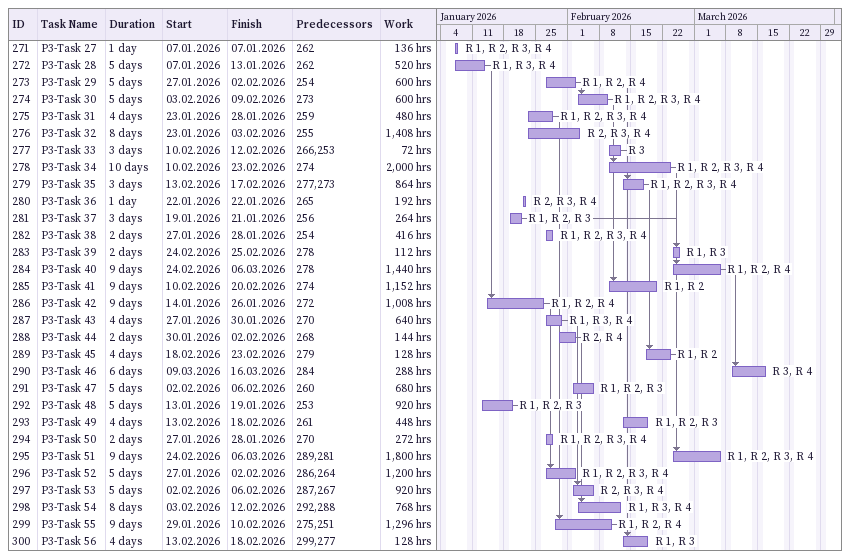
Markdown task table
| ID | Task | Duration | Start | Finish | Predecessors | Resources | Work (h) |
|---|---|---|---|---|---|---|---|
| 271 | P3-Task 27 | 1d | 2026-01-07 | 2026-01-07 | 262 | R 1, R 2, R 3, R 4 | 136 |
| 272 | P3-Task 28 | 5d | 2026-01-07 | 2026-01-13 | 262 | R 1, R 3, R 4 | 520 |
| 273 | P3-Task 29 | 5d | 2026-01-27 | 2026-02-02 | 254 | R 1, R 2, R 4 | 600 |
| 274 | P3-Task 30 | 5d | 2026-02-03 | 2026-02-09 | 273 | R 1, R 2, R 3, R 4 | 600 |
| 275 | P3-Task 31 | 4d | 2026-01-23 | 2026-01-28 | 259 | R 1, R 2, R 3, R 4 | 480 |
| 276 | P3-Task 32 | 8d | 2026-01-23 | 2026-02-03 | 255 | R 2, R 3, R 4 | 1408 |
| 277 | P3-Task 33 | 3d | 2026-02-10 | 2026-02-12 | 266, 253 | R 3 | 72 |
| 278 | P3-Task 34 | 10d | 2026-02-10 | 2026-02-23 | 274 | R 1, R 2, R 3, R 4 | 2000 |
| 279 | P3-Task 35 | 3d | 2026-02-13 | 2026-02-17 | 277, 273 | R 1, R 2, R 3, R 4 | 864 |
| 280 | P3-Task 36 | 1d | 2026-01-22 | 2026-01-22 | 265 | R 2, R 3, R 4 | 192 |
| 281 | P3-Task 37 | 3d | 2026-01-19 | 2026-01-21 | 256 | R 1, R 2, R 3 | 264 |
| 282 | P3-Task 38 | 2d | 2026-01-27 | 2026-01-28 | 254 | R 1, R 2, R 3, R 4 | 416 |
| 283 | P3-Task 39 | 2d | 2026-02-24 | 2026-02-25 | 278 | R 1, R 3 | 112 |
| 284 | P3-Task 40 | 9d | 2026-02-24 | 2026-03-06 | 278 | R 1, R 2, R 4 | 1440 |
| 285 | P3-Task 41 | 9d | 2026-02-10 | 2026-02-20 | 274 | R 1, R 2 | 1152 |
| 286 | P3-Task 42 | 9d | 2026-01-14 | 2026-01-26 | 272 | R 1, R 2, R 4 | 1008 |
| 287 | P3-Task 43 | 4d | 2026-01-27 | 2026-01-30 | 270 | R 1, R 3, R 4 | 640 |
| 288 | P3-Task 44 | 2d | 2026-01-30 | 2026-02-02 | 268 | R 2, R 4 | 144 |
| 289 | P3-Task 45 | 4d | 2026-02-18 | 2026-02-23 | 279 | R 1, R 2 | 128 |
| 290 | P3-Task 46 | 6d | 2026-03-09 | 2026-03-16 | 284 | R 3, R 4 | 288 |
| 291 | P3-Task 47 | 5d | 2026-02-02 | 2026-02-06 | 260 | R 1, R 2, R 3 | 680 |
| 292 | P3-Task 48 | 5d | 2026-01-13 | 2026-01-19 | 253 | R 1, R 2, R 3 | 920 |
| 293 | P3-Task 49 | 4d | 2026-02-13 | 2026-02-18 | 261 | R 1, R 2, R 3 | 448 |
| 294 | P3-Task 50 | 2d | 2026-01-27 | 2026-01-28 | 270 | R 1, R 2, R 3, R 4 | 272 |
| 295 | P3-Task 51 | 9d | 2026-02-24 | 2026-03-06 | 289, 281 | R 1, R 2, R 3, R 4 | 1800 |
| 296 | P3-Task 52 | 5d | 2026-01-27 | 2026-02-02 | 286, 264 | R 1, R 2, R 3, R 4 | 1200 |
| 297 | P3-Task 53 | 5d | 2026-02-02 | 2026-02-06 | 287, 267 | R 2, R 3, R 4 | 920 |
| 298 | P3-Task 54 | 8d | 2026-02-03 | 2026-02-12 | 292, 288 | R 1, R 3, R 4 | 768 |
| 299 | P3-Task 55 | 9d | 2026-01-29 | 2026-02-10 | 275, 251 | R 1, R 2, R 4 | 1296 |
| 300 | P3-Task 56 | 4d | 2026-02-13 | 2026-02-18 | 299, 277 | R 1, R 3 | 128 |
